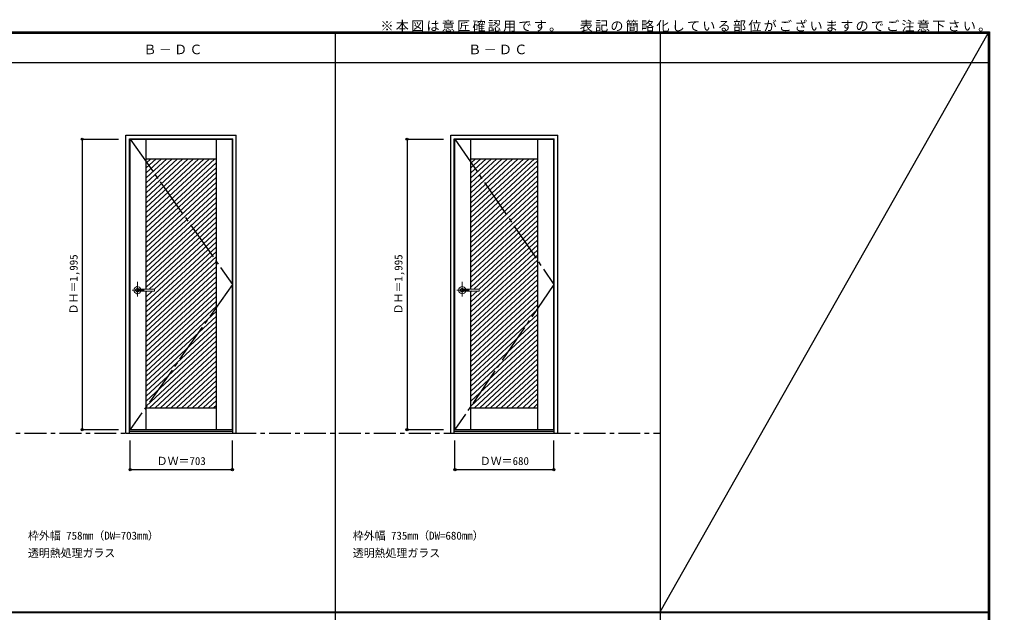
# Model space of a CAD drawing. Units: millimetres, scale not verified. Extents: x -6000 to 5700, y -4307 to 4260.
# Drawn here: x -966 to 5700, y 186 to 4260 of the extents above; entities that cross this region are included whole.
import ezdxf
from ezdxf.enums import TextEntityAlignment as Align

# ---------------------------------------------------------------- set-up
doc = ezdxf.new("R2010")
doc.units = ezdxf.units.MM
doc.header["$LTSCALE"] = 30
doc.header["$PDMODE"] = 32
doc.header["$PDSIZE"] = 15
doc.linetypes.add('CHAIN1', pattern=[8, 5, -1, 1, -1])
doc.linetypes.add('CHAIN2', pattern=[12, 9, -1, 1, -1])
for name, color, linetype in [('0-1_通り芯', 7, 'CHAIN1'), ('0-2_扉', 7, 'Continuous'), ('0-4_枠', 3, 'Continuous'), ('0-7', 7, 'CHAIN2'), ('0-A_文字', 7, 'Continuous'), ('0-B_寸法', 7, 'Continuous'), ('0-C_ハッチ', 4, 'Continuous'), ('F-1_枠', 6, 'Continuous'), ('F-A_文字', 7, 'Continuous')]:
    doc.layers.add(name, color=color, linetype=linetype)
doc.layers.add('0-5_レバー', color=7, linetype='Continuous', lineweight=18)
doc.styles.add('ＭＳ ゴシック', font='')
doc.styles.get('ＭＳ ゴシック').set_extended_font_data('MS Gothic')

msp = doc.modelspace()

# ---------------------------------------------------------------- linework, layer by layer
at = {"layer": '0-1_通り芯'}
msp.add_line((-5490, 1418), (3436.4, 1418), dxfattribs=at)
at = {"layer": '0-2_扉'}
for p, q in [((-205.2, 1443), (-205.2, 3438)), ((-205.2, 3438), (497.8, 3438)), ((-95.2, 2407.5), (-95.2, 3438)), ((387.8, 1443), (387.8, 3438)), ((2026.4, 1443), (2026.4, 3438)), ((2026.4, 3438), (2706.4, 3438)), ((2136.4, 2407.5), (2136.4, 3438)), ((2596.4, 1443), (2596.4, 3438)), ((2706.4, 1443), (2706.4, 3438)), ((-95.2, 3303), (387.8, 3303)), ((2136.4, 3303), (2596.4, 3303)), ((-95.2, 1443), (-95.2, 2393.5)), ((2136.4, 1443), (2136.4, 2393.5)), ((-95.2, 1593), (387.8, 1593)), ((2136.4, 1593), (2596.4, 1593)), ((2026.4, 1443), (2706.4, 1443))]:
    msp.add_line(p, q, dxfattribs=at)
msp.add_lwpolyline([(-205.2, 1443), (497.8, 1443), (497.8, 3438)], dxfattribs=at)
at = {"layer": '0-4_枠'}
for p, q in [((-234.2, 3465), (523.8, 3465)), ((-234.2, 1418), (-234.2, 3465)), ((-210.2, 3441), (499.8, 3441)), ((-210.2, 1418), (-210.2, 3441)), ((499.8, 1418), (499.8, 3441)), ((523.8, 1418), (523.8, 3465)), ((1997.4, 3465), (2732.4, 3465)), ((1997.4, 1418), (1997.4, 3465)), ((2021.4, 3441), (2708.4, 3441)), ((2021.4, 1418), (2021.4, 3441)), ((2708.4, 1418), (2708.4, 3441)), ((2732.4, 1418), (2732.4, 3465)), ((-234.2, 1418), (523.8, 1418)), ((-210.2, 1433), (499.8, 1433)), ((1997.4, 1418), (2732.4, 1418)), ((2021.4, 1433), (2708.4, 1433))]:
    msp.add_line(p, q, dxfattribs=at)
at = {"layer": '0-5_レバー', "color": 4, "linetype": 'CHAIN1'}
for p, q in [((-107.9, 2400.5), (-190.92, 2400.5)), ((-154.7, 2456.96), (-154.7, 2357.11)), ((2123.7, 2400.5), (2040.68, 2400.5)), ((2076.9, 2456.96), (2076.9, 2357.11))]:
    msp.add_line(p, q, dxfattribs=at)
at = {"layer": '0-5_レバー'}
for p, q in [((-37.7, 2400.5), (-37.7, 2405.99)), ((-37.7, 2400.5), (-37.7, 2395)), ((2193.9, 2400.5), (2193.9, 2405.99)), ((2193.9, 2400.5), (2193.9, 2395))]:
    msp.add_line(p, q, dxfattribs=at)
for points in [[(-144.74, 2407.49), (-145.51, 2408.28), (-147.48, 2409.65), (-149.73, 2410.66), (-152.16, 2411.29), (-154.7, 2411.5), (-157.24, 2411.29), (-159.67, 2410.66), (-161.92, 2409.65), (-163.89, 2408.28), (-165.51, 2406.61), (-166.71, 2404.71), (-167.45, 2402.65), (-167.7, 2400.5), (-167.45, 2398.35), (-166.71, 2396.29), (-165.51, 2394.39), (-163.89, 2392.72), (-161.92, 2391.35), (-159.67, 2390.34), (-157.24, 2389.71), (-154.7, 2389.5), (-152.16, 2389.71), (-149.73, 2390.34), (-147.48, 2391.35), (-145.51, 2392.72), (-144.74, 2393.51)], [(-39.2, 2407.5), (-48.93, 2407.5), (-59.11, 2407.5), (-68.71, 2407.5), (-77.7, 2407.5), (-86.11, 2407.5), (-93.92, 2407.5), (-100.74, 2407.5), (-107.04, 2407.5), (-112.8, 2407.5), (-118.05, 2407.5), (-122.84, 2407.5), (-127.5, 2407.5), (-131.7, 2407.5), (-135.45, 2407.5), (-137.45, 2407.5), (-139.3, 2407.5), (-141.31, 2407.49), (-143.72, 2407.49), (-145.21, 2407.49), (-146.75, 2407.49), (-148.27, 2407.49), (-149.37, 2407.49), (-149.83, 2407.49), (-149.83, 2407.48)], [(-39.2, 2407.5), (-48.28, 2407.5), (-48.68, 2407.5)], [(2086.86, 2407.49), (2086.09, 2408.28), (2084.12, 2409.65), (2081.88, 2410.66), (2079.44, 2411.29), (2076.9, 2411.5), (2074.36, 2411.29), (2071.93, 2410.66), (2069.68, 2409.65), (2067.71, 2408.28), (2066.09, 2406.61), (2064.89, 2404.71), (2064.15, 2402.65), (2063.9, 2400.5), (2064.15, 2398.35), (2064.89, 2396.29), (2066.09, 2394.39), (2067.71, 2392.72), (2069.68, 2391.35), (2071.93, 2390.34), (2074.36, 2389.71), (2076.9, 2389.5), (2079.44, 2389.71), (2081.88, 2390.34), (2084.12, 2391.35), (2086.09, 2392.72), (2086.86, 2393.51)], [(2192.4, 2407.5), (2182.67, 2407.5), (2172.49, 2407.5), (2162.89, 2407.5), (2153.9, 2407.5), (2145.49, 2407.5), (2137.68, 2407.5), (2130.86, 2407.5), (2124.56, 2407.5), (2118.8, 2407.5), (2113.55, 2407.5), (2108.76, 2407.5), (2104.11, 2407.5), (2099.9, 2407.5), (2096.15, 2407.5), (2094.15, 2407.5), (2092.3, 2407.5), (2090.29, 2407.49), (2087.88, 2407.49), (2086.39, 2407.49), (2084.85, 2407.49), (2083.33, 2407.49), (2082.23, 2407.49), (2081.77, 2407.49), (2081.77, 2407.48)], [(2192.4, 2407.5), (2183.32, 2407.5), (2182.92, 2407.5)], [(-149.68, 2393.51), (-149.55, 2393.51), (-149.11, 2393.51), (-148.39, 2393.51), (-147.37, 2393.51), (-146.11, 2393.51), (-144.76, 2393.51), (-141.9, 2393.51), (-138.92, 2393.5), (-135.9, 2393.5), (-132.86, 2393.5), (-129.79, 2393.5), (-126.71, 2393.5), (-122.71, 2393.5), (-118.3, 2393.5), (-113.33, 2393.5), (-107.8, 2393.5), (-101.71, 2393.5), (-95.06, 2393.5), (-87.85, 2393.5), (-79.26, 2393.5), (-70, 2393.5), (-60.06, 2393.5), (-49.45, 2393.5), (-39.2, 2393.5)], [(2081.92, 2393.51), (2082.05, 2393.51), (2082.49, 2393.51), (2083.21, 2393.51), (2084.23, 2393.51), (2085.49, 2393.51), (2086.84, 2393.51), (2089.7, 2393.51), (2092.68, 2393.5), (2095.7, 2393.5), (2098.74, 2393.5), (2101.81, 2393.5), (2104.89, 2393.5), (2108.89, 2393.5), (2113.3, 2393.5), (2118.27, 2393.5), (2123.8, 2393.5), (2129.89, 2393.5), (2136.54, 2393.5), (2143.75, 2393.5), (2152.34, 2393.5), (2161.6, 2393.5), (2171.54, 2393.5), (2182.15, 2393.5), (2192.4, 2393.5)]]:
    msp.add_lwpolyline(points, dxfattribs=at)
for centre, radius, start, end in [((-154.7, 2400.5), 24.55, 16.59952, 343.36736), ((-39.2, 2406), 1.5, 0.00847, 89.9163), ((-39.2, 2406), 1.5, 360, 90.17419), ((2076.9, 2400.5), 24.55, 16.59952, 343.36736), ((2192.4, 2406), 1.5, 0.00847, 89.9163), ((2192.4, 2406), 1.5, 360, 90.17419), ((-39.2, 2395), 1.5, 270.16419, 0), ((-39.2, 2395), 1.5, 269.91059, 359.99153), ((2192.4, 2395), 1.5, 270.16419, 0), ((2192.4, 2395), 1.5, 269.91059, 359.99153)]:
    msp.add_arc(centre, radius, start, end, dxfattribs=at)
at = {"layer": '0-7'}
for p, q in [((-205.2, 3438), (497.8, 2440.5)), ((2026.4, 3438), (2706.4, 2440.5)), ((497.8, 2440.5), (-205.2, 1443)), ((2706.4, 2440.5), (2026.4, 1443))]:
    msp.add_line(p, q, dxfattribs=at)
at = {"layer": '0-B_寸法', "color": 4}
for p, q in [((-534.2, 3438), (-284.2, 3438)), ((-534.2, 3438), (-534.2, 1443)), ((1697.4, 3438), (1947.4, 3438)), ((1697.4, 3438), (1697.4, 1443)), ((-534.2, 1443), (-284.2, 1443)), ((1697.4, 1443), (1947.4, 1443)), ((-205.2, 1168), (-205.2, 1368)), ((497.8, 1168), (497.8, 1368)), ((2026.4, 1168), (2026.4, 1368)), ((2706.4, 1168), (2706.4, 1368)), ((-205.2, 1168), (497.8, 1168)), ((2026.4, 1168), (2706.4, 1168))]:
    msp.add_line(p, q, dxfattribs=at)
at = {"layer": '0-B_寸法'}
for p in [(-534.2, 3438), (1697.4, 3438), (-534.2, 1443), (1697.4, 1443), (-205.2, 1168), (497.8, 1168), (2026.4, 1168), (2706.4, 1168)]:
    msp.add_point(p, dxfattribs=at)
at = {"layer": '0-C_ハッチ'}
for p, q in [((-27.06, 3303), (-95.2, 3239.9)), ((9.74, 3303), (-95.2, 3205.83)), ((46.54, 3303), (-95.2, 3171.76)), ((83.33, 3303), (-95.2, 3137.69)), ((-63.85, 3303), (-95.2, 3273.97)), ((120.13, 3303), (-95.2, 3103.62)), ((156.93, 3303), (-95.2, 3069.55)), ((193.72, 3303), (-95.2, 3035.48)), ((230.52, 3303), (-95.2, 3001.41)), ((267.32, 3303), (-95.2, 2967.34)), ((304.12, 3303), (-95.2, 2933.26)), ((340.91, 3303), (-95.2, 2899.19)), ((377.71, 3303), (-95.2, 2865.12)), ((387.8, 3278.27), (-95.2, 2831.05)), ((2204.54, 3303), (2136.4, 3239.9)), ((2241.34, 3303), (2136.4, 3205.83)), ((2278.14, 3303), (2136.4, 3171.76)), ((2314.93, 3303), (2136.4, 3137.69)), ((2167.75, 3303), (2136.4, 3273.97)), ((2351.73, 3303), (2136.4, 3103.62)), ((2388.53, 3303), (2136.4, 3069.55)), ((2425.33, 3303), (2136.4, 3035.48)), ((2462.12, 3303), (2136.4, 3001.41)), ((2498.92, 3303), (2136.4, 2967.34)), ((2535.72, 3303), (2136.4, 2933.26)), ((2572.51, 3303), (2136.4, 2899.19)), ((2596.4, 3291.05), (2136.4, 2865.12)), ((387.8, 3244.2), (-95.2, 2796.98)), ((387.8, 3210.13), (-95.2, 2762.91)), ((2596.4, 3256.98), (2136.4, 2831.05)), ((2596.4, 3222.91), (2136.4, 2796.98)), ((387.8, 3176.06), (-95.2, 2728.84)), ((387.8, 3141.99), (-95.2, 2694.77)), ((2596.4, 3188.83), (2136.4, 2762.91)), ((2596.4, 3154.76), (2136.4, 2728.84)), ((387.8, 3107.92), (-95.2, 2660.7)), ((387.8, 3073.85), (-95.2, 2626.62)), ((2596.4, 3120.69), (2136.4, 2694.77)), ((2596.4, 3086.62), (2136.4, 2660.7)), ((387.8, 3039.78), (-95.2, 2592.55)), ((387.8, 3005.7), (-95.2, 2558.48)), ((2596.4, 3052.55), (2136.4, 2626.62)), ((2596.4, 3018.48), (2136.4, 2592.55)), ((387.8, 2971.63), (-95.2, 2524.41)), ((387.8, 2937.56), (-95.2, 2490.34)), ((2596.4, 2984.41), (2136.4, 2558.48)), ((2596.4, 2950.34), (2136.4, 2524.41)), ((387.8, 2903.49), (-95.2, 2456.27)), ((387.8, 2869.42), (-95.2, 2422.2)), ((2596.4, 2916.27), (2136.4, 2490.34)), ((2596.4, 2882.2), (2136.4, 2456.27)), ((387.8, 2835.35), (-74.28, 2407.5)), ((387.8, 2801.28), (-38.05, 2406.97)), ((2596.4, 2848.12), (2136.4, 2422.2)), ((2596.4, 2814.05), (2157.32, 2407.5)), ((387.8, 2767.21), (-95.2, 2319.99)), ((387.8, 2733.14), (-95.2, 2285.91)), ((2596.4, 2745.91), (2136.4, 2319.99)), ((2596.4, 2779.98), (2193.55, 2406.97)), ((387.8, 2699.07), (-95.2, 2251.84)), ((2596.4, 2711.84), (2136.4, 2285.91)), ((2596.4, 2677.77), (2136.4, 2251.84)), ((387.8, 2664.99), (-95.2, 2217.77)), ((387.8, 2630.92), (-95.2, 2183.7)), ((2596.4, 2643.7), (2136.4, 2217.77)), ((2596.4, 2609.63), (2136.4, 2183.7)), ((387.8, 2596.85), (-95.2, 2149.63)), ((387.8, 2562.78), (-95.2, 2115.56)), ((2596.4, 2575.56), (2136.4, 2149.63)), ((2596.4, 2541.48), (2136.4, 2115.56)), ((387.8, 2528.71), (-95.2, 2081.49)), ((387.8, 2494.64), (-95.2, 2047.42)), ((2596.4, 2507.41), (2136.4, 2081.49)), ((2596.4, 2473.34), (2136.4, 2047.42)), ((387.8, 2460.57), (-95.2, 2013.35)), ((387.8, 2426.5), (-95.2, 1979.27)), ((2596.4, 2439.27), (2136.4, 2013.35)), ((2596.4, 2405.2), (2136.4, 1979.27)), ((-89.39, 2393.5), (-95.2, 2388.13)), ((-52.6, 2393.5), (-95.2, 2354.06)), ((387.8, 2392.43), (-95.2, 1945.2)), ((387.8, 2358.35), (-95.2, 1911.13)), ((2142.21, 2393.5), (2136.4, 2388.13)), ((2179, 2393.5), (2136.4, 2354.06)), ((2596.4, 2371.13), (2136.4, 1945.2)), ((2596.4, 2337.06), (2136.4, 1911.13)), ((387.8, 2324.28), (-95.2, 1877.06)), ((387.8, 2290.21), (-95.2, 1842.99)), ((2596.4, 2302.99), (2136.4, 1877.06)), ((2596.4, 2268.92), (2136.4, 1842.99)), ((387.8, 2256.14), (-95.2, 1808.92)), ((387.8, 2222.07), (-95.2, 1774.85)), ((2596.4, 2234.85), (2136.4, 1808.92)), ((2596.4, 2200.77), (2136.4, 1774.85)), ((387.8, 2188), (-95.2, 1740.78)), ((387.8, 2153.93), (-95.2, 1706.71)), ((2596.4, 2166.7), (2136.4, 1740.78)), ((387.8, 2119.86), (-95.2, 1672.63)), ((387.8, 2085.79), (-95.2, 1638.56)), ((2596.4, 2132.63), (2136.4, 1706.71)), ((2596.4, 2098.56), (2136.4, 1672.63)), ((387.8, 2051.72), (-95.2, 1604.49)), ((387.8, 2017.64), (-70.82, 1593)), ((2596.4, 2064.49), (2136.4, 1638.56)), ((2596.4, 2030.42), (2136.4, 1604.49)), ((387.8, 1983.57), (-34.02, 1593)), ((387.8, 1949.5), (2.78, 1593)), ((2596.4, 1996.35), (2160.78, 1593)), ((2596.4, 1962.28), (2197.58, 1593)), ((387.8, 1915.43), (39.57, 1593)), ((387.8, 1881.36), (76.37, 1593)), ((2596.4, 1928.21), (2234.38, 1593)), ((2596.4, 1894.13), (2271.18, 1593)), ((387.8, 1847.29), (113.17, 1593)), ((387.8, 1813.22), (149.97, 1593)), ((2596.4, 1860.06), (2307.97, 1593)), ((2596.4, 1825.99), (2344.77, 1593)), ((387.8, 1779.15), (186.76, 1593)), ((387.8, 1745.08), (223.56, 1593)), ((2596.4, 1791.92), (2381.57, 1593)), ((2596.4, 1757.85), (2418.36, 1593)), ((387.8, 1711), (260.36, 1593)), ((387.8, 1676.93), (297.15, 1593)), ((2596.4, 1723.78), (2455.16, 1593)), ((2596.4, 1689.71), (2491.96, 1593)), ((387.8, 1642.86), (333.95, 1593)), ((387.8, 1608.79), (370.75, 1593)), ((2596.4, 1655.64), (2528.75, 1593)), ((2596.4, 1621.57), (2565.55, 1593))]:
    msp.add_line(p, q, dxfattribs=at)
at = {"layer": 'F-1_枠'}
for p, q in [((-6000, 4175), (5700, 4175)), ((-6000, 4170), (5700, 4170)), ((-6000, 4165), (5700, 4165)), ((1204.8, 4175), (1204.8, -3790)), ((3436.4, 4175), (3436.4, -3790)), ((5690, 4175), (5690, -4205)), ((5695, 4175), (5695, -4205)), ((5700, 4175), (5700, -4205)), ((-6000, 3965), (5700, 3965)), ((-6000, 190.5), (5690, 190.5)), ((-6000, 187.5), (5690, 187.5))]:
    msp.add_line(p, q, dxfattribs=at)
at = {"layer": 'F-A_文字'}
msp.add_line((3436.4, 190.5), (5690, 4165), dxfattribs=at)

# ---------------------------------------------------------------- texts
at = {"layer": '0-A_文字', "style": 'ＭＳ ゴシック'}
for s, p in [('枠外幅 758mm（DW=703mm）', (-906.8, 670.5)), ('枠外幅 735mm（DW=680mm）', (1324.8, 670.5)), ('透明熱処理ガラス', (-906.8, 550.5)), ('透明熱処理ガラス', (1324.8, 550.5))]:
    msp.add_text(s, height=54.99, dxfattribs=at).set_placement(p, align=Align.BOTTOM_LEFT)
at = {"layer": '0-A_文字', "char_height": 65.98, "attachment_point": 7, "style": 'ＭＳ ゴシック'}
for s, insert in [('\\T1.17;※本図は意匠確認用です。\u3000表記の簡略化している部位がございますのでご注意下さい。', (1515, 4175)), ('\\T1.17;Ｂ－ＤＣ', (-113.5, 4020)), ('\\T1.17;Ｂ－ＤＣ', (2118.1, 4020))]:
    msp.add_mtext(s, dxfattribs=dict(at, insert=insert))
at = {"layer": '0-B_寸法', "style": 'ＭＳ ゴシック'}
for p in [(-549.2, 2234.25), (1682.4, 2234.25)]:
    msp.add_text('ＤＨ＝1,995', height=54.99, rotation=90, dxfattribs=at).set_placement(p, align=Align.BOTTOM_LEFT)
for s, p in [('ＤＷ＝703', (-22.45, 1183)), ('ＤＷ＝680', (2197.65, 1183))]:
    msp.add_text(s, height=54.99, dxfattribs=at).set_placement(p, align=Align.BOTTOM_LEFT)

doc.saveas('drawing.dxf')
